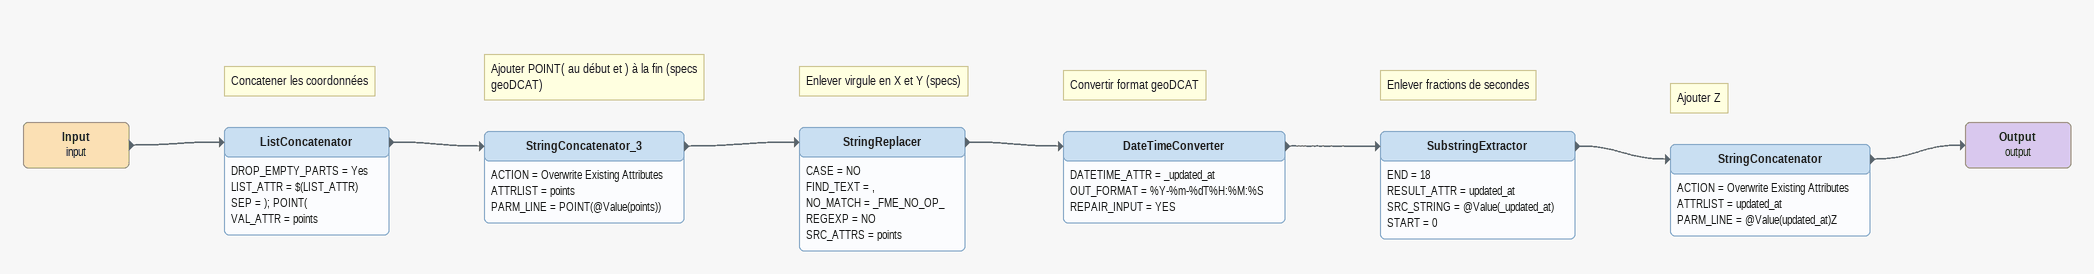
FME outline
Input (input)
    -> ListConcatenator
Note: Concatener les coordonnées
ListConcatenator
    DROP_EMPTY_PARTS = Yes
    LIST_ATTR = $(LIST_ATTR)
    SEP = ); POINT(
    VAL_ATTR = points
    -> StringConcatenator_3
Note: Ajouter POINT( au début et ) à la fin (specs geoDCAT)
StringConcatenator_3
    ACTION = Overwrite Existing Attributes
    ATTRLIST = points
    PARM_LINE = POINT(@Value(points))
    -> StringReplacer
Note: Enlever virgule en X et Y (specs)
StringReplacer
    CASE = NO
    FIND_TEXT = ,
    NO_MATCH = _FME_NO_OP_
    REGEXP = NO
    SRC_ATTRS = points
    -> DateTimeConverter
Note: Convertir format geoDCAT
DateTimeConverter
    DATETIME_ATTR = _updated_at
    OUT_FORMAT = %Y-%m-%dT%H:%M:%S
    REPAIR_INPUT = YES
    -> SubstringExtractor
Note: Enlever fractions de secondes
SubstringExtractor
    END = 18
    RESULT_ATTR = updated_at
    SRC_STRING = @Value(_updated_at)
    START = 0
    -> StringConcatenator
Note: Ajouter Z
StringConcatenator
    ACTION = Overwrite Existing Attributes
    ATTRLIST = updated_at
    PARM_LINE = @Value(updated_at)Z
    -> Output (output)
Output (output)
